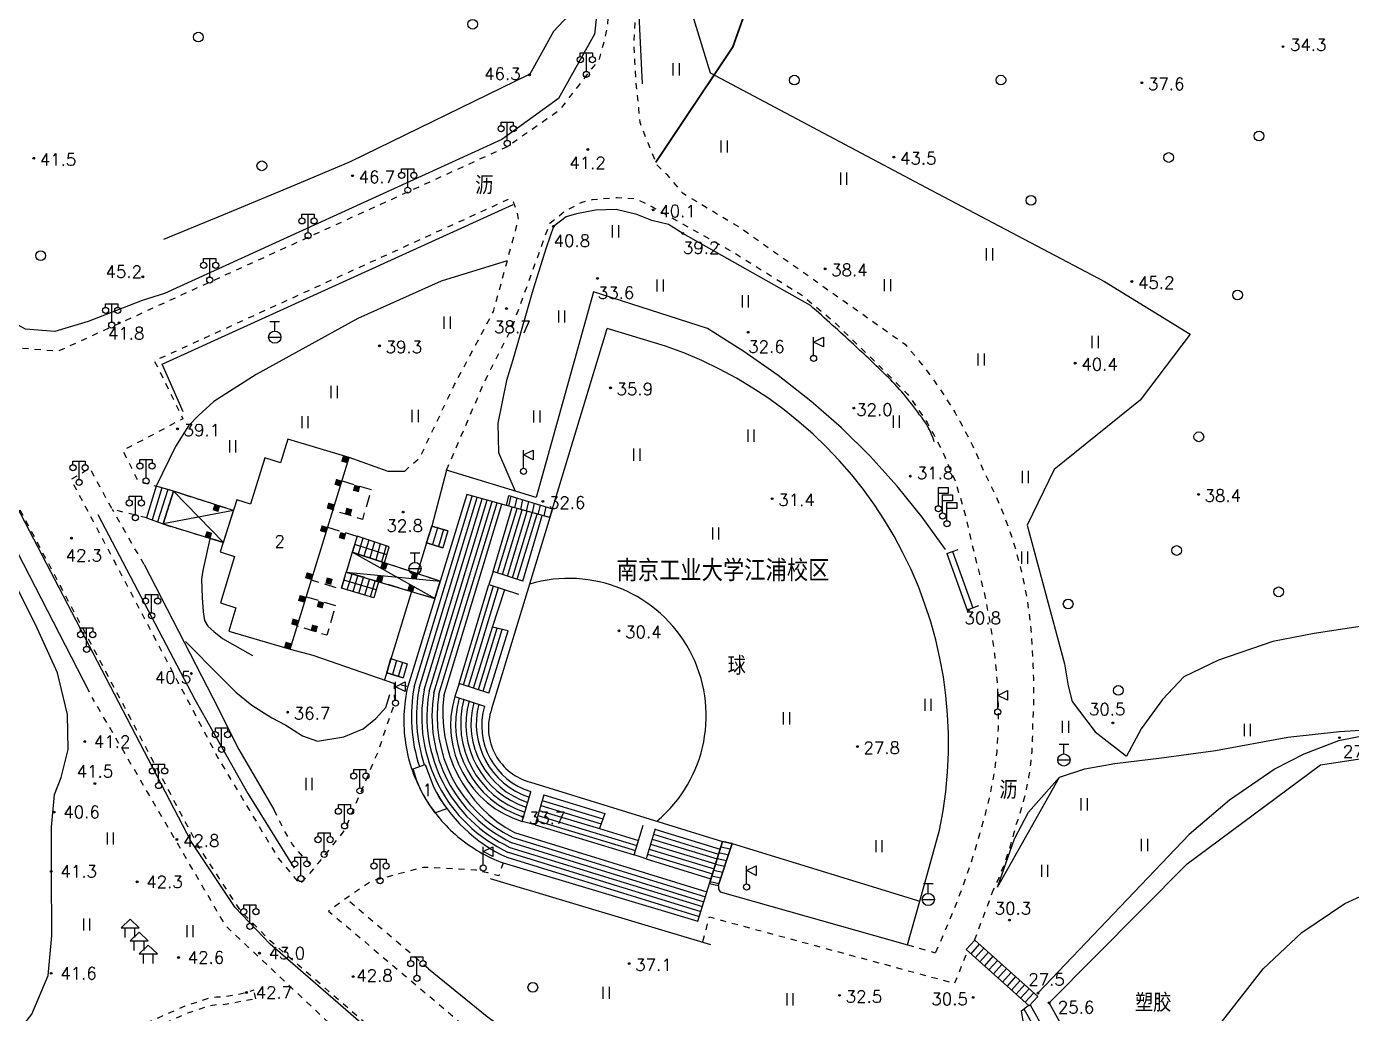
# Model space of a CAD drawing. Extents: x 115374 to 116875, y 149866 to 152432.
# Drawn here: x 116197.2 to 116415, y 151050.2 to 151212.5 of the extents above; entities that cross this region are included whole.
import ezdxf
from ezdxf.enums import TextEntityAlignment as Align

# ---------------------------------------------------------------- set-up
doc = ezdxf.new("R2010")
doc.units = 0
doc.header["$MEASUREMENT"] = 0
doc.header["$PDMODE"] = 32
doc.header["$PDSIZE"] = 0.3
for name, pattern in [('X3', [5, 4, -1]), ('X5', [3, 2, -1]), ('X6', [2, 1, -1])]:
    doc.linetypes.add(name, pattern=pattern)
doc.layers.get('0').update_dxf_attribs({"linetype": 'CONTINUOUS'})
for name, color, linetype in [('BOUND', 7, 'CONTINUOUS'), ('DLDW', 14, 'CONTINUOUS'), ('DLSS', 5, 'CONTINUOUS'), ('DMTZ', 5, 'CONTINUOUS'), ('GCD', 1, 'CONTINUOUS'), ('GXYZ', 2, 'CONTINUOUS'), ('JMD', 6, 'CONTINUOUS'), ('YZH', 2, 'CONTINUOUS'), ('ZBTZ', 5, 'CONTINUOUS')]:
    doc.layers.add(name, color=color, linetype=linetype)
doc.styles.add('HZ', font='rs.shx', dxfattribs={"bigfont": 'hztxt.shx'})
doc.linetypes.add('X19', pattern='A,4.5,[145,symbolx.shx,S=1,R=0,X=0,Y=1],4.5,-0.5,[146,symbolx.shx,S=1,R=0,X=0,Y=0],-0.5', length=10)
doc.linetypes.add('X20', pattern='A,4.5,[145,symbolx.shx,S=1,R=0,X=0,Y=0],4.5,-0.5,[146,symbolx.shx,S=1,R=0,X=0,Y=0],-0.5', length=10)
doc.linetypes.add('X33', pattern='A,2,[150,symbolx.shx,S=1,R=0,X=0,Y=1],1e-11', length=2)
doc.linetypes.add('X35', pattern='A,2,[4,symbolt.shx,S=1,R=0,X=0,Y=0],2,[28,symbolt.shx,S=1,R=0,X=0,Y=0],1e-11', length=4)
doc.linetypes.add('X39', pattern='A,2,[150,symbolx.shx,S=1,R=0,X=0,Y=1],2,[151,symbolx.shx,S=1,R=0,X=0,Y=3],1e-11', length=4)
doc.linetypes.add('X4', pattern='A,0,-1e-09,[149,symbolx.shx,S=0.15,R=0,X=0,Y=0],-1.6', length=1.6)
doc.linetypes.add('X49', pattern='A,0,[5,symbolt.shx,S=1,R=0,X=0,Y=0],-10', length=10)

# ---------------------------------------------------------------- blocks, each defined once
blk = doc.blocks.new('GC121')
for p, q in [((-0.5, -0.64), (-0.5, 1.36)), ((-0.5, -0.64), (-0.5, 0.86)), ((0.5, -0.64), (0.5, 1.36))]:
    blk.add_line(p, q)
blk = doc.blocks.new('GC133')
for p, q in [((-0.81, 2.59), (0.79, 2.59)), ((-0.01, 0.99), (-0.01, 2.59)), ((-1.01, -0.01), (0.99, -0.01))]:
    blk.add_line(p, q)
blk.add_circle((-0.01, -0.01), 1)
blk = doc.blocks.new('GC097')
for p, q in [((-1, 2.92), (-1, 3.52)), ((-1, 3.52), (1, 3.52)), ((0, 0.52), (0, 3.52)), ((1, 3.52), (1, 2.92))]:
    blk.add_line(p, q)
for centre in [(-1, 2.42), (1, 2.42), (0.01, 0)]:
    blk.add_circle(centre, 0.5)
blk = doc.blocks.new('GC002')
at = {"const_width": 1}
blk.add_lwpolyline([(-0.5, 0), (0.5, 0)], dxfattribs=at)
blk = doc.blocks.new('GC122')
blk.add_circle((0, 0), 0.8)
blk = doc.blocks.new('GC098')
for p, q in [((0, 0.5), (0, 3.5)), ((0, 3.5), (1.6, 3.5)), ((1.6, 2.5), (0, 2.5)), ((1.6, 3.5), (1.6, 2.5))]:
    blk.add_line(p, q)
blk.add_circle((0, 0), 0.5)
blk = doc.blocks.new('GC019')
for p, q in [((0, 0.5), (0, 3.5)), ((0, 2.7), (1.6, 3.5)), ((1.6, 1.9), (0, 2.7)), ((1.6, 3.5), (1.6, 1.9))]:
    blk.add_line(p, q)
blk.add_circle((0, 0), 0.5)
blk = doc.blocks.new('GC100')
for p, q in [((0.01, 3), (-1.49, 1.6)), ((1.51, 1.6), (0.01, 3)), ((-1.49, 1.6), (1.51, 1.6)), ((-0.79, 0), (-0.79, 1.6)), ((0.81, 0), (0.81, 1.6))]:
    blk.add_line(p, q)

msp = doc.modelspace()

# ---------------------------------------------------------------- linework, layer by layer
at = {"layer": 'BOUND', "linetype": 'Continuous', "flags": 128}
for points in [[(116221.38, 151136.04), (116218.5, 151136.88), (116216.95, 151131.69), (116219.66, 151130.68)], [(116219.66, 151130.68), (116229.56, 151127.64), (116231.24, 151132.88), (116221.38, 151136.04)], [(116276.5, 151135.36), (116283.64, 151133.17), (116283.2, 151131.72), (116276.11, 151133.69)], [(116265.63, 151126.76), (116262.95, 151127.58), (116263.82, 151130.33), (116266.44, 151129.52)], [(116256.81, 151126.91), (116251.56, 151128.66), (116250.75, 151126.01), (116256.06, 151124.26)], [(116249.76, 151122.76), (116264.31, 151118.4), (116265.2, 151121.27), (116250.75, 151126.01)], [(116254.28, 151118.53), (116248.97, 151120.12), (116249.76, 151122.76), (116255.07, 151121.17)], [(116259.1, 151105.38), (116256.41, 151106.22), (116257.09, 151108.53), (116259.78, 151107.68)], [(116309.45, 151071.5), (116311.61, 151078.49), (116313.21, 151078.15), (116310.91, 151071.17)], [(116351.66, 151060.69), (116362.02, 151051.44), (116363.42, 151053.01), (116353.06, 151062.27)]]:
    msp.add_lwpolyline(points, close=True, dxfattribs=at)
at = {"layer": 'DLDW', "linetype": 'Continuous'}
for p, q in [((116348.47, 151125.79, 8.31), (116350.36, 151126.47, 8.31)), ((116349.41, 151126.13, 8.31), (116352.75, 151116.86, 8.31)), ((116353.69, 151117.2, 8.31), (116351.81, 151116.52, 8.31))]:
    msp.add_line(p, q, dxfattribs=at)
at = {"layer": 'DLDW', "linetype": 'Continuous', "flags": 128}
for points, elevation in [([(116283, 151131.77), (116269.58, 151135.5), (116259.87, 151103.97)], 8.31), ([(116260.93, 151103.91), (116270.44, 151135.26)], 46.62), ([(116261.74, 151103.66), (116271.26, 151135.03)], 46.62), ([(116262.55, 151103.42), (116272.08, 151134.8)], 46.62), ([(116263.37, 151103.17), (116272.9, 151134.58)], 46.62), ([(116264.18, 151102.92), (116273.72, 151134.35)], 46.62), ([(116264.99, 151102.67), (116274.54, 151134.12)], 46.62), ([(116265.81, 151102.43), (116275.36, 151133.9)], 46.62), ([(116273.91, 151122.87), (116277.03, 151133.43)], 45.5), ([(116274.64, 151122.63), (116277.85, 151133.2)], 45.5), ([(116275.45, 151122.37), (116278.67, 151132.98)], 45.5), ([(116276.26, 151122.11), (116279.49, 151132.75)], 45.5), ([(116277.07, 151121.84), (116280.31, 151132.52)], 45.5), ([(116277.88, 151121.58), (116281.13, 151132.29)], 45.5), ([(116278.8, 151121.28), (116281.95, 151132.07)], 45.5), ([(116348.47, 151125.79), (116351.81, 151116.52)], 8.31), ([(116278.8, 151121.28), (116273.91, 151122.87), (116273.2, 151120.73), (116278.09, 151119.14)], 44.53), ([(116268.31, 151104.47), (116273.2, 151120.73)], 45.5), ([(116269.06, 151104.23), (116273.99, 151120.48)], 45.5), ([(116269.87, 151103.96), (116274.8, 151120.21)], 45.5), ([(116276.36, 151113.11), (116273.8, 151113.69), (116275.82, 151119.88)], 44.52), ([(116270.69, 151103.7), (116273.8, 151113.69)], 45.5), ([(116271.48, 151103.44), (116274.54, 151113.52)], 45.5), ([(116272.29, 151103.17), (116275.37, 151113.33)], 45.5), ([(116273.2, 151102.88), (116276.36, 151113.11)], 45.5), ([(116273.2, 151102.88), (116268.31, 151104.47), (116267.59, 151102.33), (116272.49, 151100.74)], 45.5), ([(116365.29, 151051.95), (116387.98, 151074.78), (116409.9, 151091.08), (116421.78, 151092.87), (116429.06, 151093.98), (116441.88, 151090.73), (116452.67, 151086.25), (116462.55, 151078.27), (116467.92, 151070.32)], 8.31), ([(116282.22, 151086.12), (116280.79, 151081.22), (116278.67, 151081.77), (116280.1, 151086.66)], 8.31), ([(116282.22, 151086.12), (116292.24, 151083.07)], 8.31), ([(116281.48, 151083.58), (116291.41, 151080.6)], 8.31), ([(116281.72, 151084.4), (116291.67, 151081.38)], 8.31), ([(116281.96, 151085.21), (116291.94, 151082.18)], 8.31), ([(116280.79, 151081.22), (116297.06, 151076.26)], 8.31), ([(116281, 151081.95), (116297.29, 151077.01)], 8.31), ([(116281.24, 151082.76), (116297.54, 151077.82)], 8.31), ([(116292.24, 151083.07), (116291.41, 151080.6), (116297.79, 151078.64)], 42.26), ([(116300.53, 151080.57), (116299.07, 151075.63), (116297.06, 151076.26), (116298.56, 151081.15)], 42.24), ([(116277.15, 151079.13), (116308.79, 151069.38)], 46.14), ([(116277.4, 151079.94), (116309.04, 151070.19)], 46.14), ([(116300.26, 151079.66), (116310.97, 151076.41)], 8.31), ([(116300.5, 151080.48), (116311.22, 151077.22)], 8.31), ([(116275.54, 151074.96), (116307.54, 151065.35), (116311.61, 151078.49)], 8.31), ([(116276.65, 151077.5), (116308.29, 151067.76)], 46.14), ([(116276.9, 151078.31), (116308.54, 151068.57)], 46.14), ([(116299.54, 151077.21), (116310.21, 151073.98)], 8.31), ([(116299.78, 151078.03), (116310.46, 151074.79)], 8.31), ([(116300.02, 151078.84), (116310.71, 151075.6)], 8.31), ([(116276.15, 151075.88), (116307.79, 151066.13)], 46.14), ([(116276.4, 151076.69), (116308.04, 151066.95)], 46.14), ([(116299.07, 151075.63), (116309.71, 151072.35)], 8.31), ([(116299.3, 151076.4), (116309.96, 151073.16)], 8.31), ([(116408.66, 151000), (116393.98, 151028.17), (116391.28, 151033.3), (116389.77, 151036.81), (116389.46, 151038.12), (116389.42, 151040.34), (116389.74, 151042.24), (116391.39, 151045.91), (116394.83, 151050.29), (116400.49, 151057.51), (116406.84, 151063.5), (116413.87, 151068.27), (116421.58, 151071.8), (116428.15, 151074.13), (116434.59, 151075.38), (116440.04, 151075.92), (116443.61, 151075.98), (116447.31, 151075.44), (116448.56, 151075.21), (116452.76, 151071.4)], 8.31), ([(116360.67, 151050.57), (116361.89, 151051.55)], 8.31), ([(116361.14, 151050.95), (116389.63, 151000)], 8.31), ([(116362.16, 151051.6), (116391.01, 151000)], 8.31), ([(116394.17, 151000), (116365.29, 151051.95)], 8.31)]:
    msp.add_lwpolyline(points, dxfattribs=dict(at, elevation=elevation))
msp.add_lwpolyline([(116259.87, 151103.97, 0.094626), (116259.5, 151094.63, 0.094626), (116262.61, 151085.81, 0.086621), (116268.12, 151079.26, 0.086621), (116275.54, 151074.96)], format="xyb", dxfattribs=at)
at = {"layer": 'DLDW', "linetype": 'Continuous'}
for centre, radius, start, end in [((116286.86, 151099.02, 46.62), 26.39, 169.3293, 198.1843), ((116286.78, 151099.02, 46.62), 25.47, 169.4967, 198.1888), ((116286.81, 151099.03, 46.62), 24.65, 169.757, 245.0204), ((116286.84, 151099.05, 46.62), 23.83, 170.0397, 244.6868), ((116286.87, 151099.06, 46.62), 23.02, 170.3477, 244.3235), ((116286.91, 151099.08, 46.14), 22.21, 170.6845, 243.9263), ((116287.9, 151099.59, 46.62), 22.28, 172.6716, 241.8732), ((116283.5, 151097.63, 8.31), 16.58, 163.5305, 253.0904), ((116283.87, 151097.83, 8.31), 16.13, 164.6406, 251.9938), ((116283.83, 151097.81, 45.5), 15.26, 164.6802, 252.0014), ((116283.87, 151097.81, 8.31), 14.43, 164.8972, 251.7794), ((116283.85, 151097.81, 45.5), 13.59, 165.0603, 251.7311), ((116283.9, 151097.84, 8.31), 12.77, 165.4246, 251.4315), ((116283.42, 151097.56, 42.23), 11.39, 163.7558, 253.0648), ((116286.78, 151099.02, 46.62), 25.47, 206.9942, 245.3278), ((116698.79, 151112.91, 8.31), 343.82, 190.4456, 199.1711)]:
    msp.add_arc(centre, radius, start, end, dxfattribs=at)
at = {"layer": 'DLSS', "linetype": 'X6', "flags": 128}
for points in [[(116410.68, 151447.64), (116408.95, 151444.63), (116381.79, 151404.47), (116372.12, 151387.39), (116366.31, 151370.94), (116362.42, 151357.36), (116358.07, 151346.57), (116348.8, 151336.09), (116341.59, 151329.87), (116328.25, 151315.55), (116321.19, 151306.01), (116317.14, 151301.4), (116314.74, 151298.01), (116311.89, 151293.55), (116308.61, 151287.02), (116305.66, 151281.6), (116301.9, 151270.24), (116298.12, 151250.7), (116293.24, 151223.93), (116292.72, 151212.63), (116292.14, 151210.08), (116291.33, 151207.09), (116284.68, 151198.58), (116276.28, 151192.71), (116202.41, 151159.06), (116196.14, 151159.57), (116189.44, 151163.15), (116174.12, 151182.43), (116168.72, 151190.7), (116164.31, 151196.75), (116159.77, 151203.39), (116157.2, 151208.66), (116155.44, 151211.22), (116153.95, 151214.75), (116151.19, 151222.3), (116149.99, 151224.93), (116149.33, 151227.96), (116147.86, 151245.2), (116147.68, 151249.44), (116147.07, 151270.11), (116145.6, 151279.58), (116144.55, 151287.11), (116135.68, 151325.36), (116135.35, 151326.6), (116133.6, 151336.37), (116132.68, 151340.71), (116131.19, 151350.72), (116130.56, 151360.27), (116128.55, 151399.04), (116127.98, 151405.16), (116125.11, 151424.42), (116120.11, 151452.51), (116118.13, 151461.81), (116114.08, 151477.4), (116109.35, 151488.46), (116104.2, 151499.18), (116103.78, 151500)], [(116234.91, 151052.6), (116234.6, 151054.06)]]:
    msp.add_lwpolyline(points, dxfattribs=at)
at = {"layer": 'DLSS', "linetype": 'Continuous', "flags": 128}
msp.add_lwpolyline([(116219.87, 151168.54), (116216.22, 151167.41), (116213, 151166.16), (116207.32, 151163.94), (116201.84, 151162.32), (116197.07, 151162.71), (116192.19, 151165.31), (116172.06, 151192.22), (116158.5, 151213.73), (116156, 151221.55), (116154.29, 151227.32), (116151.61, 151244.63), (116150.07, 151273.87), (116135.91, 151345.24), (116132.85, 151383.91), (116129.55, 151420.16), (116125.33, 151444.11), (116117.07, 151479.78), (116108.05, 151499.54), (116107.82, 151500)], dxfattribs=at)
at = {"layer": 'DLSS', "linetype": 'X6', "elevation": 8.31, "flags": 128}
for points in [[(116390.82, 151282.28), (116391.39, 151281.46), (116391.35, 151280.63), (116391.16, 151279.53), (116390.67, 151278.28), (116390.04, 151277.08), (116389.11, 151276.19), (116387.82, 151275.93), (116386.61, 151275.74), (116385.6, 151275.74), (116384.72, 151275.97), (116384.26, 151276.76), (116383.73, 151277.63), (116383.46, 151278.39), (116383.09, 151279.68), (116380.36, 151279.46), (116377.53, 151279.61), (116373.8, 151280.04), (116369.11, 151280.68), (116366.95, 151280.94), (116364.99, 151281.47), (116363.22, 151281.9), (116360.98, 151283.13), (116359.73, 151284.71), (116358.63, 151286.34), (116357.68, 151288.02), (116356.88, 151289.74), (116356.24, 151291.52), (116355.76, 151293.34), (116355.42, 151295.21), (116355.24, 151297.13), (116355.19, 151299.13), (116355.23, 151301.24), (116355.37, 151303.47), (116355.61, 151305.81), (116355.95, 151308.27), (116356.39, 151310.84), (116356.92, 151313.53), (116357.55, 151316.33), (116358.18, 151319.04), (116358.68, 151321.47), (116359.06, 151323.62), (116359.33, 151325.48), (116359.47, 151327.06), (116359.5, 151328.35), (116359.41, 151329.36), (116359.19, 151330.08), (116358.9, 151330.63), (116358.57, 151331.1), (116358.19, 151331.51), (116357.78, 151331.86), (116357.32, 151332.13), (116356.83, 151332.34), (116356.29, 151332.47), (116355.72, 151332.54), (116355.08, 151332.52), (116354.39, 151332.37), (116353.62, 151332.11), (116352.78, 151331.73), (116350.91, 151330.61), (116349.87, 151329.87), (116348.76, 151329.01), (116347.62, 151328.07), (116346.48, 151327.08), (116345.33, 151326.04), (116344.19, 151324.96), (116343.05, 151323.83), (116341.91, 151322.65), (116340.76, 151321.42), (116339.62, 151320.15), (116338.27, 151318.56), (116336.51, 151316.38), (116334.33, 151313.63), (116331.75, 151310.29), (116328.75, 151306.36), (116325.34, 151301.86), (116321.52, 151296.77), (116317.28, 151291.1), (116313.46, 151284.99), (116310.65, 151280.05), (116309.43, 151276.4), (116307.89, 151271.42), (116306.91, 151267.62), (116306.29, 151262.76), (116301.81, 151239.35), (116298.61, 151225.07), (116297.28, 151215.22), (116296.99, 151209.67), (116297.15, 151206.64), (116297.42, 151202.52), (116297.81, 151199.05), (116297.99, 151196.75), (116299.36, 151193.2), (116300.74, 151189.81), (116302.43, 151188.12), (116305.01, 151185.11), (116314.56, 151179.35), (116341.61, 151160.22, -0.085797), (116354.62, 151139.17, -0.115575), (116362.53, 151108.87, -0.034049), (116362.53, 151097.43, -0.093936), (116359.78, 151081.06, -0.050124), (116356.17, 151070.61, -0.060592), (116356.17, 151070.59)], [(116275.54, 151074.96), (116274.83, 151072.81), (116273.06, 151073.3), (116271.14, 151073.74), (116262.44, 151074.22), (116253.82, 151071.92), (116249.7, 151069.1), (116246.85, 151067.03), (116270.37, 151047.15), (116281.44, 151039.04), (116308.69, 151024.81), (116326.45, 151015.52, -0.026702), (116339.58, 151004.83, -0.024168), (116344.43, 151000)]]:
    msp.add_lwpolyline(points, format="xyb", dxfattribs=at)
at = {"layer": 'DLSS', "linetype": 'X3', "flags": 128}
msp.add_lwpolyline([(116383.09, 151279.68, 0.3, 0.3, 0), (116376.18, 151272.78, 0.3, 0.3, 0), (116354.65, 151251.63, 0.3, 0.3, 0), (116344.96, 151253.61, 0.3, 0.3, 0.165507), (116343.68, 151253.45, 0.3, 0.3, 0), (116334.24, 151248.83, 0.3, 0.3, 0), (116313.38, 151238.21, 0.3, 0.3, 0.400399), (116312.46, 151235.61, 0.3, 0.3, 0), (116317.57, 151224.27, 0.3, 0.3, 0), (116317.46, 151220.79, 0.3, 0.3, 0), (116313.3, 151209.09, 0.3, 0.3, 0), (116300.62, 151190.11, 0.3, 0.3, 0)], format="xyseb", dxfattribs=at)
at = {"layer": 'DLSS', "linetype": 'X6', "flags": 128}
for points, elevation in [([(116259.33, 151139.32), (116261.86, 151141.59), (116267.58, 151153.62), (116273.96, 151165.59), (116278.06, 151180.66), (116277.92, 151181.77), (116277.24, 151183.55), (116276.59, 151184.11), (116218.24, 151157.46), (116222.92, 151147.97), (116213.04, 151142.73), (116215.47, 151137.81), (116218.5, 151136.88)], 8.31), ([(116266.25, 151139.53), (116272.48, 151154.05), (116277.06, 151163.06), (116283.23, 151180.12), (116285.63, 151182.05), (116288.54, 151183.59), (116290.21, 151184.01), (116294.27, 151184.36), (116297.25, 151184.14), (116299.3, 151183.25), (116313.32, 151175.36), (116324.59, 151168.33), (116329.52, 151164.28), (116336.21, 151157.81), (116340.93, 151153.1), (116342.01, 151152.02), (116345.25, 151147.35), (116347.7, 151142.72), (116349.89, 151137.62), (116351.46, 151132.37), (116352.42, 151128.04), (116353.84, 151122.41), (116354.8, 151118.58), (116355.65, 151113.9), (116356.29, 151109.4), (116356.71, 151105.08), (116356.91, 151100.95), (116356.9, 151097), (116356.67, 151093.24), (116356.23, 151089.65), (116355.58, 151086.25), (116354.77, 151082.95), (116353.87, 151079.66), (116352.88, 151076.38), (116351.8, 151073.12), (116350.63, 151069.86), (116349.37, 151066.62), (116348.02, 151063.39), (116346.58, 151060.18)], 8.31), ([(116328.29, 151000), (116316.4, 151009.95), (116310.07, 151013.02), (116281.17, 151027.54), (116257.73, 151044.43), (116237.26, 151062.16), (116232.29, 151067.22), (116225.29, 151077.96), (116187.91, 151148.57), (116186.68, 151149.74), (116183.88, 151148.94), (116182.79, 151148.4), (116181.84, 151148.11), (116181.35, 151147.71), (116180.82, 151146.9), (116180.46, 151145.91), (116180.18, 151144.84), (116180.01, 151144.19), (116179.73, 151143.15), (116179.45, 151142.13), (116179.17, 151141.12), (116178.88, 151140.14), (116178.59, 151139.16), (116178.3, 151138.19), (116178.01, 151137.23), (116177.71, 151136.28), (116177.41, 151135.33), (116177.12, 151134.39), (116176.82, 151133.45), (116176.52, 151132.51), (116176.22, 151131.58), (116175.92, 151130.65), (116175.62, 151129.72), (116175.32, 151128.79), (116175.01, 151127.86), (116174.71, 151126.93), (116174.41, 151126), (116174.1, 151125.07), (116173.8, 151124.14), (116173.49, 151123.21), (116173.18, 151122.27), (116172.88, 151121.33), (116172.68, 151120.74), (116172.37, 151119.8), (116172.06, 151118.86), (116171.75, 151117.91), (116171.44, 151116.96), (116171.13, 151116.01), (116170.82, 151115.06), (116170.5, 151114.11), (116170.19, 151113.16), (116169.88, 151112.2), (116169.57, 151111.25), (116169.26, 151110.3), (116168.95, 151109.34), (116168.64, 151108.39), (116168.16, 151106.92), (116167.85, 151105.96), (116167.55, 151105.01), (116167.25, 151104.05), (116166.94, 151103.1), (116166.64, 151102.15), (116166.34, 151101.19), (116166.04, 151100.24), (116165.75, 151099.29), (116165.45, 151098.33), (116165.16, 151097.38), (116164.87, 151096.42), (116164.58, 151095.46), (116164.19, 151094.14), (116163.92, 151093.18), (116163.64, 151092.22), (116163.37, 151091.26), (116163.09, 151090.3), (116162.82, 151089.33), (116162.55, 151088.37), (116162.27, 151087.41), (116162, 151086.45), (116161.72, 151085.48), (116161.43, 151084.53), (116161.14, 151083.57), (116160.85, 151082.61), (116160.54, 151081.66), (116160.23, 151080.71), (116159.9, 151079.77), (116159.59, 151078.91), (116159.24, 151077.97), (116158.87, 151077.04), (116158.5, 151076.11), (116158.12, 151075.19), (116157.74, 151074.27), (116157.35, 151073.34), (116156.96, 151072.42), (116156.57, 151071.5), (116156.17, 151070.58), (116155.77, 151069.66), (116155.19, 151068.31), (116154.79, 151067.39), (116154.4, 151066.47), (116154, 151065.55), (116153.6, 151064.63), (116153.2, 151063.71), (116152.8, 151062.8), (116152.4, 151061.88), (116151.99, 151060.97), (116151.59, 151060.05), (116151.18, 151059.14), (116150.76, 151058.23), (116150.34, 151057.32), (116149.92, 151056.42), (116149.48, 151055.52), (116149.04, 151054.62), (116148.28, 151053.16), (116147.81, 151052.28), (116147.32, 151051.41), (116146.83, 151050.54), (116146.33, 151049.67), (116145.83, 151048.81), (116145.32, 151047.95), (116144.81, 151047.09), (116144.29, 151046.23), (116143.78, 151045.37), (116142.95, 151044), (116142.43, 151043.14), (116141.92, 151042.29), (116141.4, 151041.43), (116140.88, 151040.57), (116140.37, 151039.72), (116139.85, 151038.86), (116139.33, 151038.01), (116138.81, 151037.15), (116138.29, 151036.3), (116137.78, 151035.44), (116137.26, 151034.59), (116136.74, 151033.73), (116136.22, 151032.88), (116135.7, 151032.02), (116135.16, 151031.14)], 29.33), ([(116216.95, 151131.69), (116211.32, 151133.05), (116207.64, 151139.81), (116204.53, 151137.99), (116228.68, 151092.21), (116238.53, 151075.81), (116242.18, 151071.47), (116244.61, 151074.16), (116249.49, 151080.28), (116254.95, 151093.12), (116257.75, 151101.22), (116257.67, 151104.47), (116259.87, 151103.97)], 8.31), ([(116216.54, 151124.01), (116211.32, 151133.05)], 8.31), ([(116323.99, 151000), (116322.35, 151002.1), (116318.32, 151005.69), (116315.96, 151007.4), (116313.24, 151009.02), (116310.09, 151010.18), (116303.03, 151013.16), (116291.21, 151018.12), (116285.63, 151020.77), (116277.22, 151025.61), (116258.73, 151038.75), (116247.06, 151048.51), (116229.95, 151064.6), (116208.01, 151102.13)], 8.31), ([(116237.84, 151083.72), (116239.7, 151079.94), (116240.92, 151077.94), (116242.79, 151075.73), (116244.61, 151074.16)], 8.31), ([(116353.03, 151062.23), (116356.17, 151070.59)], 8.31), ([(116263.29, 151057.56), (116249.7, 151069.1)], 8.31), ([(116308.39, 151062.03), (116309.45, 151066.07), (116349.77, 151055.16), (116351.9, 151060.48)], 8.31), ([(116342.03, 151061.46), (116346.58, 151060.18)], 8.31), ([(116135.16, 151031.14), (116137.62, 151031.55), (116148.01, 151033.98), (116150.38, 151033.51), (116157.8, 151031.52), (116164.91, 151032.19), (116167.68, 151032.17), (116171.23, 151031.5), (116172.6, 151031.49), (116174.51, 151032.91), (116177.2, 151033.3), (116180.59, 151033.5), (116184.61, 151034.94), (116187.46, 151036.1), (116195.77, 151039.57), (116202.62, 151042.4), (116208.74, 151045.3), (116210.68, 151046.04), (116220.26, 151050.1), (116223.29, 151051.46), (116227.15, 151052.72), (116228.45, 151052.94), (116229.49, 151052.93), (116230.76, 151053.13), (116233.37, 151053.65), (116234.6, 151054.06)], 29.33), ([(116134.5, 151030.07), (116137.75, 151030.45), (116148.02, 151032.79), (116150.2, 151032.45), (116157.95, 151030.36), (116164.87, 151031.26), (116168.03, 151031.02), (116171.47, 151030.43), (116172.92, 151030.52), (116174.86, 151031.96), (116177.3, 151032.07), (116180.98, 151032.33), (116185.02, 151033.77), (116187.93, 151034.96), (116196.24, 151038.43), (116203.12, 151041.28), (116209.23, 151044.17), (116211.14, 151044.89), (116220.75, 151048.97), (116223.74, 151050.31), (116227.44, 151051.52), (116228.55, 151051.71), (116229.58, 151051.7), (116230.97, 151051.91), (116233.69, 151052.45), (116234.91, 151052.6)], 29.33)]:
    msp.add_lwpolyline(points, dxfattribs=dict(at, elevation=elevation))
at = {"layer": 'DMTZ', "linetype": 'X33', "elevation": 8.31, "flags": 128}
msp.add_lwpolyline([(116297.93, 151264.03), (116296.17, 151259.62), (116294.45, 151253.88), (116288.08, 151226.05), (116286.77, 151220.9), (116286.22, 151214.21), (116283.85, 151211.64), (116279.9, 151204.52)], dxfattribs=at)
at = {"layer": 'DMTZ', "linetype": 'X35', "flags": 128}
for points, elevation in [([(116299.46, 151264.79), (116297.22, 151255.55), (116293.03, 151233.49), (116290.58, 151211.2)], 8.31), ([(116298.46, 151203.05), (116297.93, 151214.3), (116299.89, 151228.11), (116306.02, 151254.52)], 8.31), ([(116290.58, 151211.2), (116284.67, 151200.63), (116275.31, 151193.89), (116219.87, 151168.54)], 8.31), ([(116309.14, 151162.79), (116290.38, 151168.81), (116280.96, 151135.03), (116266.25, 151139.53)], 8.31), ([(116207.54, 151103.04), (116183.88, 151148.94)], 8.31), ([(116259.33, 151139.32), (116256.64, 151139.29), (116250.22, 151141.62)], 8.31), ([(116266.25, 151139.53), (116263.82, 151130.33), (116262.95, 151127.58), (116261.4, 151122.51)], 8.31), ([(116227.33, 151128.25), (116226.18, 151123.03), (116225.98, 151121.59), (116226.08, 151118.57), (116226.27, 151116.2), (116226.47, 151114.79), (116227.02, 151113.86), (116227.99, 151112.97), (116229.44, 151111.84), (116234.38, 151109.07)], 48.17), ([(116216.54, 151124.01), (116227.84, 151102.1), (116232.13, 151093.61), (116237.84, 151083.72)], 8.31), ([(116260.49, 151119.55), (116256.04, 151105.03)], 8.31), ([(116240.54, 151110.07), (116244.27, 151109.09), (116257.67, 151104.47)], 8.31), ([(116469.67, 151071.78), (116467.2, 151075.88), (116463.89, 151079.98), (116461.26, 151083.22), (116457.95, 151086.34), (116456.83, 151087.02), (116451.76, 151090.06), (116444.49, 151092.93), (116440.42, 151094.13), (116436.86, 151095.12), (116429.78, 151096.14), (116423.04, 151096.71), (116417.89, 151096.01), (116412.86, 151095), (116407.18, 151092.81), (116402.43, 151090.44), (116394.92, 151085.24), (116388.3, 151079.64), (116363.46, 151053.53)], 8.31), ([(116273.42, 151072.41), (116309.65, 151061.56)], 8.31), ([(116263.29, 151057.56), (116272.91, 151049.68), (116284.08, 151041.67)], 8.31)]:
    msp.add_lwpolyline(points, dxfattribs=dict(at, elevation=elevation))
at = {"layer": 'DMTZ', "linetype": 'X39', "flags": 128}
for points in [[(116279.82, 151204.58), (116250.39, 151190.21), (116241.29, 151186.35), (116230.53, 151181.86), (116219.75, 151177.44)], [(116276.22, 151173.91), (116265.36, 151170.6), (116251.68, 151164.46), (116234.93, 151155.23), (116228.01, 151150.78), (116225.4, 151148.47), (116223.86, 151146.78), (116221.71, 151143.4), (116218.5, 151136.88)]]:
    msp.add_lwpolyline(points, dxfattribs=at)
at = {"layer": 'DMTZ', "linetype": 'X39', "elevation": 8.31, "flags": 128}
for points in [[(116305.07, 151178.44), (116302.74, 151179.92), (116299.97, 151180.55), (116297.5, 151181.56), (116294.15, 151182.35), (116290.73, 151182.27), (116289.05, 151181.95), (116287.61, 151181.66), (116285.89, 151181.17), (116283.81, 151179.6), (116282.64, 151176.08), (116280.44, 151169.09), (116277.32, 151158.19), (116276.09, 151154.26), (116274.7, 151147.24), (116274.8, 151142.43), (116277.51, 151136.08)], [(116500, 151034.84), (116494.4, 151045.3), (116488.96, 151055.17), (116483.82, 151064.32), (116477.89, 151074.45), (116472.12, 151084.34), (116466.53, 151095.39), (116464.87, 151099.4), (116462.58, 151102.8), (116458.83, 151105.04), (116456.15, 151106.85), (116453.42, 151109.42), (116450.78, 151113.33), (116449.16, 151116.24), (116448.09, 151117.12), (116446.22, 151117.8), (116443.76, 151117.8), (116439.28, 151116.59), (116434.81, 151115.61), (116428.03, 151114.95), (116418.94, 151114.19), (116408.85, 151112.64), (116402.04, 151111.36), (116393.11, 151108.3), (116387.41, 151105.52), (116383.93, 151101.82), (116380.44, 151096.99), (116378, 151092.48)], [(116223.33, 151111.37), (116229.08, 151105.52), (116231.63, 151103.01), (116234.24, 151100.87), (116237.51, 151098.79), (116239.84, 151097.61), (116242.57, 151095.85), (116245.01, 151094.94), (116249.35, 151095.66), (116252.55, 151096.98), (116254.6, 151098.68), (116256.26, 151100.48), (116256.95, 151102.66)]]:
    msp.add_lwpolyline(points, dxfattribs=at)
msp.add_lwpolyline([(116346.41, 151144.17, 0.103109), (116344, 151148.63, 0.046177), (116338.5, 151155.1, 0.006964), (116333.19, 151160.15, 0.005329), (116326.08, 151166.57), (116305.07, 151178.44)], format="xyb", dxfattribs=at)
at = {"layer": 'DMTZ', "linetype": 'X35', "flags": 128}
msp.add_lwpolyline([(116348.24, 151126.45), (116344.43, 151131.79), (116340.32, 151136.91), (116335.9, 151141.8), (116331.17, 151146.46), (116326.12, 151150.88), (116320.77, 151155.08), (116315.11, 151159.05), (116309.14, 151162.79)], dxfattribs=at)
at = {"layer": 'DMTZ', "linetype": 'X33', "flags": 128}
msp.add_lwpolyline([(116188.93, 151040.99), (116190.61, 151042), (116194.4, 151045.36), (116198.1, 151050.07), (116200.79, 151056.46), (116201.38, 151062.97), (116201.29, 151073.48), (116201.29, 151080.83), (116201.8, 151086.21), (116202.91, 151089.01), (116204.08, 151093.6), (116203.97, 151099.36), (116202.32, 151106.18), (116198.68, 151114.17), (116193.96, 151123.49), (116188.67, 151133.01), (116184.79, 151137.36), (116181.5, 151139.71)], dxfattribs=at)
at = {"layer": 'GCD', "linetype": 'Continuous'}
for p in [(116403.73, 151209.15, 34.3), (116279.9, 151204.52, 46.3), (116380.54, 151203.21, 37.6), (116289.46, 151192.23, 41.2), (116198.39, 151190.79, 41.5), (116339.78, 151190.99, 43.5), (116250.79, 151187.92, 46.7), (116300.22, 151182.3, 40.1), (116283.81, 151179.6, 40.8), (116305.07, 151178.44, 39.2), (116328.46, 151172.62, 38.4), (116216.33, 151171.31, 45.2), (116291.07, 151171.05, 33.6), (116378.89, 151170.54, 45.2), (116276.1, 151166.08, 38.7), (116212.45, 151163.74, 41.8), (116315.8, 151162.19, 32.6), (116255.24, 151159.96, 39.3), (116369.58, 151157.12, 40.4), (116293.19, 151153.05, 35.9), (116333.2, 151149.73, 32), (116222.03, 151146.3, 39.1), (116342.48, 151138.53, 31.8), (116389.83, 151135.53, 38.4), (116282.07, 151134.38, 32.6), (116319.77, 151134.83, 31.4), (116259.12, 151132.63, 32.8), (116204.58, 151128.35, 42.3), (116352, 151116.51, 30.8), (116294.59, 151113.11, 30.4), (116224.3, 151106.09, 40.5), (116240.13, 151099.74, 36.7), (116375.77, 151097.96, 30.5), (116206.78, 151094.89, 41.25), (116333.77, 151094.07, 27.8), (116413, 151095.54, 27.4), (116208.46, 151087.99, 41.49), (116201.76, 151083.31, 40.56), (116278.77, 151082.55, 33.7), (116221.93, 151078.8, 42.8), (116201.28, 151073.56, 41.29), (116215.39, 151071.83, 42.31), (116358.76, 151065.56, 30.3), (116222.2, 151059.4, 42.56), (116235.51, 151060.11, 42.97), (116296.25, 151058.4, 37.1), (116201.26, 151056.8, 41.58), (116250.9, 151056.26, 42.8), (116233.37, 151053.65, 42.7), (116330.85, 151053.18, 32.5), (116352.79, 151052.84, 30.5), (116363.46, 151053.53, 27.51), (116365.29, 151051.95, 25.56)]:
    msp.add_point(p, dxfattribs=at)
at = {"layer": 'JMD', "linetype": 'Continuous', "flags": 128}
for points in [[(116238.96, 151140.74), (116236.38, 151141.53), (116234.04, 151133.91), (116231.8, 151134.63), (116229.06, 151126.09), (116231.4, 151125.3), (116229.07, 151117.69), (116231.64, 151116.86), (116230.47, 151113.04), (116240.54, 151110.07), (116250.22, 151141.62), (116240.14, 151144.59)], [(116260.75, 151090.42), (116262.75, 151091.13), (116264.09, 151087.46), (116265.11, 151085.6), (116266.31, 151083.86), (116264.36, 151083.19), (116263.44, 151084.48), (116262.61, 151085.81), (116262.17, 151086.59), (116261.36, 151088.47), (116260.75, 151090.42)]]:
    msp.add_lwpolyline(points, close=True, dxfattribs=at)
at = {"layer": 'YZH', "linetype": 'X19', "elevation": 8.31, "flags": 128}
for points in [[(116283.2, 151131.72), (116292.64, 151162.82)], [(116302.21, 151159.91), (116292.64, 151162.82)], [(116283.2, 151131.72), (116273.66, 151100.27)], [(116280.07, 151088.21), (116311.61, 151078.49)]]:
    msp.add_lwpolyline(points, dxfattribs=at)
msp.add_lwpolyline([(116311.61, 151078.49), (116313.21, 151078.15), (116344.05, 151068.68), (116347.25, 151080.32, 0.378985), (116302.21, 151159.91)], format="xyb", dxfattribs=at)
at = {"layer": 'YZH', "linetype": 'X5', "flags": 128}
for points, elevation in [([(116249.07, 151137.75), (116253.87, 151136.31), (116252.42, 151131.43), (116247.55, 151132.93)], 43.79), ([(116222.3, 151135.77), (116231.24, 151132.88)], 8.31), ([(116229.56, 151127.64), (116220.52, 151130.35)], 8.31), ([(116246.7, 151130.15), (116251.56, 151128.66), (116248.9, 151119.95), (116244.03, 151121.45)], 41.13), ([(116265.2, 151121.27), (116250.75, 151126.01)], 8.31), ([(116264.31, 151118.4), (116249.76, 151122.76)], 1157044.39), ([(116243.23, 151118.69), (116248.03, 151117.26), (116246.57, 151112.37), (116241.7, 151113.87)], 41.25)]:
    msp.add_lwpolyline(points, dxfattribs=dict(at, elevation=elevation))
at = {"layer": 'YZH', "linetype": 'Continuous', "flags": 128}
for points, elevation in [([(116218.5, 151136.88), (116216.95, 151131.69)], 8.31), ([(116219.46, 151136.6), (116217.85, 151131.35)], 8.31), ([(116222.3, 151135.77), (116218.5, 151136.88)], 8.31), ([(116220.42, 151136.32), (116218.76, 151131.01)], 8.31), ([(116221.38, 151136.04), (116219.66, 151130.68)], 8.31), ([(116229.56, 151127.64), (116221.38, 151136.04)], 8.31), ([(116283.2, 151131.72), (116276.11, 151133.69)], 8.31), ([(116276.84, 151135.26), (116276.45, 151133.59)], 8.31), ([(116276.5, 151135.36), (116283.64, 151133.17)], 8.31), ([(116277.8, 151134.96), (116277.42, 151133.32)], 8.31), ([(116278.75, 151134.67), (116278.38, 151133.06)], 8.31), ([(116279.71, 151134.38), (116279.34, 151132.79)], 8.31), ([(116280.66, 151134.08), (116280.31, 151132.52)], 8.31), ([(116281.62, 151133.79), (116281.27, 151132.25)], 8.31), ([(116282.58, 151133.49), (116282.24, 151131.99)], 8.31), ([(116216.95, 151131.69), (116220.52, 151130.35)], 8.31), ([(116231.24, 151132.88), (116219.66, 151130.68)], 2220008.31), ([(116283.64, 151133.17), (116283.2, 151131.72)], 8.31), ([(116263.82, 151130.33), (116262.95, 151127.58)], 8.31), ([(116266.44, 151129.52), (116263.82, 151130.33)], 8.31), ([(116264.77, 151130.04), (116263.92, 151127.28)], 8.31), ([(116265.73, 151129.74), (116264.9, 151126.98)], 8.31), ([(116256.43, 151125.58), (116251.18, 151127.32)], -1160043.2), ([(116256.81, 151126.91), (116251.56, 151128.66)], 8.31), ([(116252.51, 151128.34), (116251.71, 151125.69)], 8.31), ([(116253.46, 151128.03), (116252.67, 151125.36)], 8.31), ([(116254.41, 151127.71), (116253.64, 151125.04)], 8.31), ([(116255.36, 151127.4), (116254.6, 151124.72)], 8.31), ([(116256.31, 151127.08), (116255.56, 151124.4)], 8.31), ([(116262.95, 151127.58), (116265.63, 151126.76)], 8.31), ([(116264.31, 151118.4), (116250.75, 151126.01)], 42.89), ([(116249.76, 151122.76), (116265.2, 151121.27)], 43.86), ([(116249.93, 151119.84), (116250.71, 151122.46)], 8.31), ([(116254.67, 151119.84), (116249.36, 151121.43)], 8.31), ([(116250.88, 151119.55), (116251.66, 151122.16)], 8.31), ([(116251.84, 151119.26), (116252.61, 151121.86)], 8.31), ([(116252.8, 151118.98), (116253.56, 151121.56)], 8.31), ([(116253.76, 151118.69), (116254.51, 151121.25)], 8.31), ([(116254.28, 151118.53), (116248.97, 151120.12)], 8.31), ([(116257.09, 151108.53), (116256.41, 151106.22)], 8.31), ([(116257.09, 151108.53), (116259.78, 151107.68)], 8.31), ([(116258.04, 151108.23), (116257.36, 151105.92)], 8.31), ([(116259, 151107.93), (116258.32, 151105.62)], 8.31), ([(116256.41, 151106.22), (116259.1, 151105.38)], 8.31), ([(116311.61, 151078.49), (116309.45, 151071.5)], 8.31), ([(116310.91, 151071.17), (116313.21, 151078.15)], 8.31), ([(116312.89, 151077.2), (116311.31, 151077.54)], 8.31), ([(116313.21, 151078.15), (116311.61, 151078.49)], 8.31), ([(116311.96, 151074.35), (116310.43, 151074.69)], 8.31), ([(116312.27, 151075.3), (116310.73, 151075.64)], 8.31), ([(116312.58, 151076.25), (116311.02, 151076.59)], 8.31), ([(116311.33, 151072.45), (116309.84, 151072.78)], 8.31), ([(116311.64, 151073.4), (116310.14, 151073.73)], 8.31), ([(116311.02, 151071.5), (116309.55, 151071.83)], 8.31)]:
    msp.add_lwpolyline(points, dxfattribs=dict(at, elevation=elevation))
at = {"layer": 'YZH', "linetype": 'X19', "flags": 128}
msp.add_lwpolyline([(116273.66, 151100.27, 0.105316), (116273.17, 151096.42, 0.105316), (116274.3, 151092.71, 0.10134), (116276.72, 151089.87, 0.10134), (116280.07, 151088.21)], format="xyb", dxfattribs=at)
at = {"layer": 'YZH', "linetype": 'X20', "flags": 128}
msp.add_lwpolyline([(116356.81, 151070.98), (116359.61, 151078.89), (116361.89, 151083.31), (116367, 151089.07), (116371.17, 151090.42), (116376.07, 151091.29), (116383.75, 151092.25), (116392.63, 151093.41), (116404.54, 151095.61), (116412.99, 151096.58), (116422.53, 151097.15), (116430.02, 151096.77), (116438.97, 151095.52), (116445.12, 151093.69), (116452.54, 151090.52), (116457.05, 151088.11), (116459.51, 151086.41), (116462.9, 151082.73), (116465.49, 151079.86), (116468.88, 151074.96), (116496.55, 151024.86), (116500, 151018.6)], dxfattribs=at)
at = {"layer": 'YZH', "linetype": 'X19', "flags": 128}
for points in [[(116356.81, 151070.98), (116367, 151089.07)], [(116310.94, 151071.12), (116310.94, 151070.62), (116311.23, 151070.19), (116342.03, 151061.46), (116344.05, 151068.68)]]:
    msp.add_lwpolyline(points, dxfattribs=at)
at = {"layer": 'YZH', "linetype": 'Continuous', "flags": 128}
for points in [[(116353.81, 151061.6), (116352.4, 151060.03)], [(116363.42, 151053.01), (116353.06, 151062.27)], [(116351.66, 151060.69), (116362.02, 151051.44)], [(116354.55, 151060.93), (116353.15, 151059.36)], [(116355.3, 151060.27), (116353.9, 151058.69)], [(116356.05, 151059.6), (116354.64, 151058.03)], [(116356.79, 151058.93), (116355.39, 151057.36)], [(116357.54, 151058.27), (116356.13, 151056.7)], [(116358.28, 151057.6), (116356.88, 151056.03)], [(116359.03, 151056.94), (116357.62, 151055.36)], [(116359.78, 151056.27), (116358.37, 151054.7)], [(116360.52, 151055.6), (116359.12, 151054.03)], [(116361.27, 151054.94), (116359.86, 151053.36)], [(116362.01, 151054.27), (116360.61, 151052.7)], [(116362.76, 151053.61), (116361.35, 151052.03)], [(116362.02, 151051.44), (116363.42, 151053.01)]]:
    msp.add_lwpolyline(points, dxfattribs=at)
at = {"layer": 'ZBTZ', "linetype": 'X4', "elevation": 8.31, "flags": 128}
msp.add_lwpolyline([(116306.29, 151262.76), (116310.5, 151255.62), (116310.15, 151241.47), (116306.15, 151223.06), (116306.66, 151214.3), (116309.55, 151204.81), (116345.92, 151185.53), (116374.37, 151170.54), (116388.46, 151161.85), (116380.24, 151151), (116366.11, 151139.65), (116361.7, 151130.45), (116367.83, 151107.69), (116368.42, 151104.05), (116369.1, 151101.48), (116372.86, 151096.51), (116378, 151092.48)], dxfattribs=at)
at = {"layer": 'ZBTZ', "linetype": 'X49', "flags": 128}
for points, elevation in [([(116222.98, 151149.1), (116219.51, 151156.95), (116277.2, 151183.17)], 49.88), ([(116208.95, 151132.25), (116224.88, 151101.83), (116233.57, 151086.37), (116241.19, 151074.09)], 49.93)]:
    msp.add_lwpolyline(points, dxfattribs=dict(at, elevation=elevation))
msp.add_lwpolyline([(116327.93, 151000), (116322.65, 151003.5), (116316.27, 151009.58), (116309.8, 151012.63), (116280.71, 151027.39), (116257.15, 151044.35), (116237.27, 151061.57), (116231.52, 151067.6), (116224.26, 151078.49), (116187.83, 151148.4), (116186.61, 151149.48), (116184.19, 151148.75), (116184.01, 151148.69)], dxfattribs=at)
at = {"layer": 'ZBTZ', "linetype": 'X4'}
msp.add_arc((116286.34, 151099.14), 22.58, 309.915, 106.6196, dxfattribs=at)

# ---------------------------------------------------------------- block references
at = {"layer": 'DLDW', "linetype": 'Continuous'}
for name, p in [('GC097', (116289.23, 151204.58, 49.54)), ('GC097', (116276.22, 151193.23, 49.89)), ('GC097', (116259.87, 151185.55, 50.04)), ('GC097', (116243.48, 151178.07, 50.06)), ('GC097', (116227.32, 151170.77, 50.07)), ('GC097', (116211.21, 151163.36, 50.11)), ('GC019', (116326.58, 151157.88)), ('GC019', (116278.9, 151139.32)), ('GC097', (116205.85, 151137.5, 49.96)), ('GC097', (116216.85, 151137.76, 49.62)), ('GC098', (116347.1, 151133.18, 40.97)), ('GC097', (116215.1, 151131.7, 49.64)), ('GC098', (116347.79, 151131.98, 40.94)), ('GC098', (116348.5, 151130.7, 40.94)), ('GC097', (116217.77, 151115.58, 50.03)), ('GC097', (116207.09, 151110.05, 50.09)), ('GC019', (116257.86, 151101.22)), ('GC019', (116356.84, 151099.78)), ('GC097', (116229.26, 151093.61, 50.25)), ('GC097', (116218.91, 151087.66, 50.3)), ('GC097', (116252, 151086.8, 48.68)), ('GC097', (116249.47, 151081.03, 49.08)), ('GC097', (116246.12, 151076.35, 50.16)), ('GC019', (116272.27, 151074.11)), ('GC097', (116242.3, 151072.38, 50.94)), ('GC097', (116255.32, 151072.02, 49.68)), ('GC019', (116315.56, 151070.99)), ('GC097', (116233.91, 151064.52, 51.1)), ('GC100', (116214.23, 151062.7)), ('GC100', (116215.72, 151060.56)), ('GC100', (116217.21, 151058.41)), ('GC097', (116261.36, 151055.98, 51.19))]:
    msp.add_blockref(name, p, dxfattribs=at)
at = {"layer": 'GXYZ', "linetype": 'Continuous'}
for p in [(116238.02, 151161.39, 49.69), (116261.07, 151123.35), (116367.73, 151091.88), (116345.44, 151068.95, 39.28)]:
    msp.add_blockref('GC133', p, dxfattribs=at)
at = {"layer": 'YZH', "linetype": 'Continuous'}
for p, rotation in [((116249.54, 151141.28, 41.09), 343.3926540353487), ((116248.43, 151137.46, 41.09), 343.3926540353487), ((116251.46, 151136.5, 41.09), 345.3144721377341), ((116228.41, 151133.26), 341.994246097608), ((116247.15, 151133.57, 41.09), 343.3926540353487), ((116250.15, 151132.72, 41.09), 345.3144721377341), ((116227.12, 151128.87), 341.994246097608), ((116246.05, 151129.84, 41.09), 343.3926540353487), ((116249.14, 151128.72, 41.09), 345.3144721377341), ((116243.6, 151122.11, 41.09), 343.3926540353487), ((116255.96, 151123.78, 8.31), 341.994246097608), ((116260.99, 151122.17, 42.54), 343.0339687074916), ((116246.93, 151121.27, 41.09), 345.3144721377341), ((116255.28, 151121.67, 41.09), 345.3144721377341), ((116260.42, 151120.1, 75.32), 343.4453311658551), ((116242.45, 151118.38, 41.09), 343.3926540353487), ((116245.52, 151117.4, 41.09), 345.3144721377341), ((116241.31, 151114.52, 41.09), 343.3926540353487), ((116244.51, 151113.52, 41.09), 345.3144721377341), ((116240.14, 151110.7, 41.09), 343.3926540353487)]:
    msp.add_blockref('GC002', p, dxfattribs=dict(at, rotation=rotation))
at = {"layer": 'ZBTZ', "linetype": 'Continuous'}
for name, p in [('GC122', (116270.55, 151212.83)), ('GC122', (116225.45, 151210.71)), ('GC121', (116304.02, 151205.04, 8.31)), ('GC122', (116323.41, 151203.64)), ('GC122', (116357.36, 151203.64)), ('GC122', (116399.79, 151194.46)), ('GC121', (116311.91, 151192.38, 8.31)), ('GC122', (116235.89, 151189.55)), ('GC122', (116384.94, 151190.92)), ('GC121', (116331.55, 151187.08, 8.31)), ('GC122', (116362.31, 151183.86)), ('GC121', (116294.04, 151178.42, 8.31)), ('GC122', (116199.53, 151174.79)), ('GC121', (116355.52, 151174.63, 8.31)), ('GC121', (116301.38, 151169.51, 8.31)), ('GC121', (116338.75, 151169.57, 8.31)), ('GC121', (116315.4, 151166.9, 8.31)), ('GC122', (116396.26, 151168.31)), ('GC121', (116266.38, 151163.41, 8.31)), ('GC121', (116285.21, 151164.42, 8.31)), ('GC121', (116372.88, 151160.23, 8.31)), ('GC121', (116354.14, 151157.35, 8.31)), ('GC121', (116247.8, 151152, 8.31)), ('GC121', (116261.11, 151148.05, 8.31)), ('GC121', (116281.12, 151147.98, 8.31)), ('GC121', (116243.01, 151147.04)), ('GC121', (116340.21, 151147.13, 8.31)), ('GC121', (116316.33, 151144.84)), ('GC122', (116389.89, 151145)), ('GC121', (116297.55, 151141.71)), ('GC121', (116361.41, 151138.03, 8.31)), ('GC121', (116310.52, 151128.75)), ('GC122', (116386.25, 151126.31, 8.31)), ('GC121', (116361.29, 151124.78, 8.31)), ('GC122', (116403, 151119.51, 8.31)), ('GC122', (116368.42, 151117.51, 8.31)), ('GC122', (116376.67, 151103.3, 8.31)), ('GC121', (116345.4, 151100.59)), ('GC121', (116322.15, 151098.35)), ('GC121', (116368.01, 151096.97, 8.31)), ('GC121', (116397.88, 151096.45, 8.31)), ('GC121', (116243.66, 151087.55, 8.31)), ('GC121', (116371.07, 151084.22, 8.31)), ('GC121', (116211.03, 151078.6)), ('GC121', (116380.99, 151077.54, 8.31)), ('GC121', (116337.35, 151077.34)), ('GC121', (116364.59, 151073.28, 8.31)), ('GC121', (116207.12, 151064.46)), ('GC121', (116224.11, 151063.36)), ('GC122', (116280.43, 151054.49, 8.31)), ('GC121', (116292.51, 151053.24, 8.31)), ('GC121', (116322.72, 151052.17, 8.31))]:
    msp.add_blockref(name, p, dxfattribs=at)
at = {"layer": 'ZBTZ', "linetype": 'X39'}
msp.add_blockref('GC121', (116231.12, 151143.08, 8.31), dxfattribs=at)

# ---------------------------------------------------------------- texts
at = {"layer": 'DLDW', "linetype": 'Continuous', "style": 'HZ'}
for s, p in [('球', (116313.94, 151107.52)), ('塑胶', (116382.4, 151052.13, 8.31))]:
    msp.add_text(s, height=3, dxfattribs=at).set_placement(p, align=Align.MIDDLE)
at = {"layer": 'DLSS', "linetype": 'Continuous', "style": 'HZ'}
for p in [(116272.46, 151186.46, -16.49), (116358.6, 151087.05, -16.49)]:
    msp.add_text('沥', height=3, dxfattribs=at).set_placement(p, align=Align.MIDDLE)
at = {"layer": 'GCD', "linetype": 'Continuous', "style": 'HZ'}
for s, p in [('34.3', (116404.88, 151208.45, 34.33)), ('37.6', (116381.54, 151202.01, 37.57)), ('41.5', (116199.39, 151189.59, 41.48)), ('43.5', (116340.78, 151189.79, 43.49)), ('46.7', (116251.79, 151186.72, 46.69)), ('40.1', (116301.22, 151181.1, 40.12)), ('45.2', (116210.2, 151171.15, 45.18)), ('38.4', (116329.46, 151171.42, 38.35)), ('45.2', (116379.89, 151169.34, 46.34)), ('39.3', (116256.24, 151158.76, 39.27)), ('40.4', (116370.58, 151155.92, 40.45)), ('35.9', (116294.19, 151151.85, 35.87)), ('39.1', (116223.03, 151145.1, 39.08)), ('31.4', (116320.77, 151133.64, 31.36)), ('38.4', (116390.83, 151134.33, 38.41)), ('32.6', (116283.07, 151133.18, 32.57)), ('42.3', (116203.63, 151124.5, 42.32)), ('30.4', (116295.59, 151111.91, 30.4)), ('40.5', (116218.29, 151104.44, 40.46)), ('30.5', (116371.83, 151099.22, 38.41)), ('36.7', (116241.13, 151098.54, 36.73)), ('41.2', (116208.28, 151093.89, 41.25)), ('27.8', (116334.77, 151092.87, 27.82)), ('41.5', (116205.46, 151089.01, 41.49)), ('40.6', (116203.26, 151082.31, 40.56)), ('33.7', (116279.77, 151081.35, 33.66)), ('42.8', (116222.93, 151077.6, 42.83)), ('41.3', (116202.78, 151072.56, 41.29)), ('42.3', (116216.89, 151070.83, 42.31)), ('42.6', (116223.7, 151058.4, 42.56)), ('43.0', (116237.01, 151059.11, 42.97)), ('41.6', (116202.76, 151055.8, 41.58)), ('37.1', (116297.26, 151057.2, 37.06)), ('27.5', (116361.86, 151054.79, 27.51)), ('42.7', (116234.87, 151052.65, 42.7)), ('32.5', (116331.85, 151051.98, 32.45)), ('25.6', (116366.72, 151050.21, 25.56))]:
    msp.add_text(s, height=2, dxfattribs=at).set_placement(p)
for s, p in [('46.3', (116275.42, 151204.68, 8.31)), ('41.2', (116289.43, 151190.03, 49.5)), ('40.8', (116286.84, 151177.23, 8.31)), ('39.2', (116308.1, 151176.07, 8.31)), ('33.6', (116294.1, 151168.68, 8.31)), ('38.7', (116277.06, 151163.06, 46.58)), ('41.8', (116213.6, 151162.01, 50.06)), ('32.6', (116318.83, 151159.82, 8.31)), ('32.0', (116336.57, 151149.47, 8.31)), ('31.8', (116346.54, 151139.04, 8.31)), ('32.8', (116259.37, 151130.39, 41.02)), ('30.8', (116354.37, 151115.22, 8.31)), ('27.4', (116416.57, 151093.28, 8.31)), ('30.3', (116359.34, 151067.49, 38.58)), ('42.8', (116254.41, 151056.43, 51.11)), ('30.5', (116348.93, 151052.57, 38.81))]:
    msp.add_text(s, height=2, dxfattribs=at).set_placement(p, align=Align.MIDDLE)
at = {"layer": 'JMD', "linetype": 'X5', "style": 'HZ'}
msp.add_text('2', height=2, dxfattribs=at).set_placement((116238.82, 151127.8, 8.31), align=Align.MIDDLE)
at = {"layer": 'JMD', "linetype": 'Continuous', "style": 'HZ'}
msp.add_text('南京工业大学江浦校区', height=3.5, dxfattribs=at).set_placement((116311.68, 151123.2), align=Align.MIDDLE)
at = {"layer": 'JMD', "linetype": 'Continuous', "style": 'HZ', "width": 0.8}
msp.add_text('1', height=2, dxfattribs=at).set_placement((116263.09, 151086.93, 8.31), align=Align.MIDDLE)

doc.saveas('drawing.dxf')
